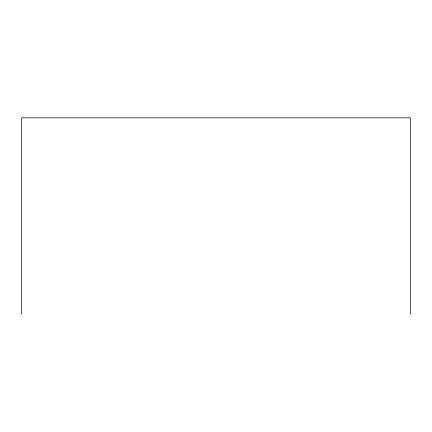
<?xml version="1.0" encoding="UTF-8"?>
<svg xmlns="http://www.w3.org/2000/svg" width="432" height="432" viewBox="0 0 432 432"><rect width="100%" height="100%" fill="white"/><g stroke="black" fill="none" stroke-linecap="round" stroke-linejoin="round"><path stroke-width="0.65" d="M410.4 314.172L410.4 117.828L21.6 117.828L21.6 314.172"/></g></svg>
